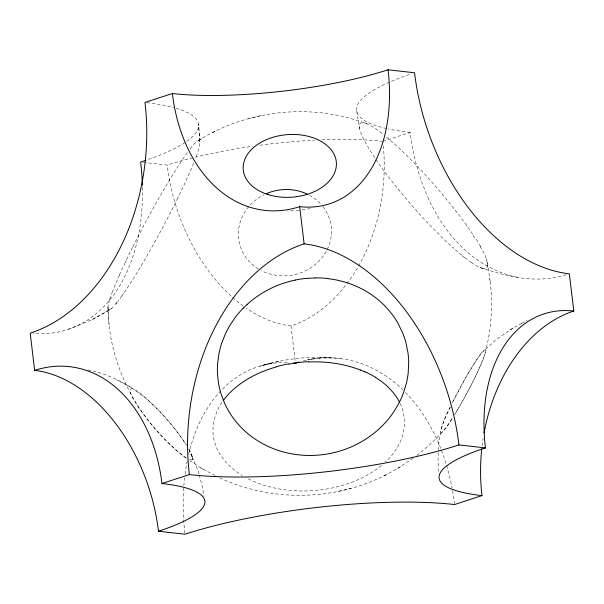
<?xml version="1.0" encoding="UTF-8"?>
<svg xmlns="http://www.w3.org/2000/svg" width="604" height="604" viewBox="0 0 604 604"><rect width="100%" height="100%" fill="white"/><g stroke="black" fill="none" stroke-linecap="round" stroke-linejoin="round"><path stroke-width="0.45" stroke-dasharray="3.02 2.27" d="M487.579 264.922L487.36 266.666A94.405 14.949 48.9 0 1 486.318 268.146L484.974 268.614M107.905 307.874L108.093 305.926A94.405 8.645 -61.8 0 1 108.871 302.438M108.894 302.385L109.898 299.033M112.253 292.366L114.028 287.814A95.19 8.728 -61.8 0 1 118.037 278.278L119.592 274.744M193.582 163.246L192.887 164.945A94.375 8.645 -61.8 0 1 189.799 172.223L186.213 180.264A94.352 8.637 -61.8 0 1 182.212 188.856A97.176 8.894 -61.8 0 1 177.848 197.908M450.259 407.066C438.791 426.945 436.715 450.478 438.768 472.94M132.918 246.689L135.137 242.279A95.009 8.713 -61.8 0 1 142.046 228.863A96.972 8.871 -61.8 0 1 145.828 221.751A95.968 8.788 -61.8 0 1 188.471 151.06M454.804 414.336C465.601 396.315 475.658 377.749 483.51 358.24C491.52 332.6 493.408 305.065 489.784 278.489M221.97 402.362L220.815 404.129A94.315 63.329 -4.2 0 0 216.964 411.324L214.36 418.776A94.337 63.345 -4.2 0 0 213.046 426.25L213.023 433.785A94.375 63.375 -4.2 0 0 214.292 441.162L216.851 448.402A94.36 63.36 -4.2 0 0 220.634 455.288L225.571 461.758A94.435 63.412 -4.2 0 0 231.475 467.632L238.437 473.023A94.428 63.412 -4.2 0 0 242.227 475.484M113.099 307.104L111.483 308.629M413.113 458.081L397.915 468.243M416.843 455.439C430.176 444.589 443.63 433.03 452.524 418.066A46.697 4.273 -61.8 0 1 450.184 407.164M513.045 328.1L496.111 339.614L481.418 353.121L475.295 361.788L466.16 376.866L452.192 403.042A46.697 4.273 -61.8 0 1 485.51 350.365A46.697 4.273 -61.8 0 1 454.759 414.48M201.645 138.754L197.659 140.996C247.98 109.158 313.416 102.552 368.817 124.59A94.375 14.941 48.9 0 1 373.061 127.006L378.013 130.388A94.352 14.941 48.9 0 1 383.532 134.601M212.336 132.835L215.5 131.068M92.291 319.531L110.094 309.626L92.291 319.531L67.746 329.505M521.592 323.367L527.149 320.543M219.735 477.938C272.291 502.241 335.899 501.063 387.224 474.163M509.927 329.844L524.129 321.955M384.061 475.929L401.811 466.061M382.823 141.344L410.214 132.412A191.883 137.901 -83.6 0 0 416.82 166.568L421.675 182.076L427.564 196.806M259.811 366.19C285.896 358.142 313.567 355.446 340.694 358.655M261.019 115.681L248.546 118.648M278.867 361.381L266.394 364.348M338.542 491.316L351.015 488.349M310.282 208.622L299.592 210.29M314.231 358.791L307.64 359.523L320.739 358.112M298.859 210.373L287.512 211.128M327.33 357.847L319.924 357.749L333.989 358.029M143.382 162.393L167.157 165.081A153.544 33.235 -6.8 0 1 252.608 146.259M566.212 274.812A191.883 137.901 -83.6 0 1 543.215 278.912C521.403 280.165 499.757 274.148 479.342 267.255A95.055 15.055 48.9 0 1 473.853 264.235L471.686 262.8M87.897 369.958C130.751 378.285 163.548 409.942 186.583 445.314M481.773 268.191L480.142 267.595M366.96 123.729L365.292 123.103A94.36 14.941 48.9 0 0 362.574 122.62L360.656 123.103A94.367 14.941 48.9 0 0 359.599 124.567A97.161 15.387 48.9 0 0 359.395 125.67A95.968 15.191 48.9 0 0 435.318 230.803A96.972 15.364 48.9 0 0 440.565 236.058A95.009 15.04 48.9 0 0 450.161 245.186L453.257 248.002M108.765 309.958L108.335 309.701M131.695 387.768L116.421 379.682M189.747 460.527L200.641 467.828L215.719 475.816M200.641 467.828L204.462 469.859M185.851 457.915C139.66 422.891 109.135 367.602 108.048 309.18M188.727 448.893L191.317 453.929L193.167 459.961L190.819 453.974L198.006 470.569L198.988 474.11M480.059 246.183L482.354 250.35M400.195 403.525L401.486 406.5A94.36 63.36 -4.1 0 1 403.638 413.748L404.416 419.297A94.707 63.594 -4.1 0 1 404.151 428.387L402.551 435.68A94.443 63.42 -4.1 0 1 399.788 442.792A97.101 65.202 -4.2 0 1 395.846 449.731A95.968 64.447 -4.2 0 1 385.428 461.962M486.258 258.98L486.899 260.958M199.229 474.993L201.917 484.733L204.009 496.284M356.647 110.894L359.637 128.577M487.33 262.702L490.403 282.521M383.306 145.821A153.544 110.343 -83.6 0 1 291.007 325.918L295.22 361.267M107.927 307.3L109.158 324.476M199.743 141.419L198.542 123.971L199.864 143.337A97.161 8.894 -61.8 0 1 199.69 144.718A94.367 8.645 -61.8 0 1 198.882 148.259L197.463 152.88A94.36 8.645 -61.8 0 1 195.477 158.414M142.423 187.255A191.936 126.832 71.9 0 1 32.948 333.438M176.179 108.297A191.936 41.54 -6.8 0 1 146.659 160.06M146.795 102.665A191.936 41.54 -6.8 0 1 173.778 107.61M410.214 132.412A191.936 41.54 -6.8 0 1 388.372 128.939M386.56 128.539A191.936 41.54 -6.8 0 1 411.075 73.937M517.409 277.221A191.966 137.961 -83.6 0 1 427.564 196.813M259.947 145.247A153.544 33.235 -6.8 0 1 314.435 140.173M321.856 139.826A153.544 33.235 -6.8 0 1 381.954 141.245M482.105 445.782A153.544 110.343 -83.6 0 1 483.14 438.315M303.397 360.86A191.936 137.931 -83.6 0 1 402.838 389.814M405.48 392.441A191.936 137.931 -83.6 0 1 452.041 488.009M452.547 490.735A191.936 137.931 -83.6 0 1 454.48 503.615M184.9 533.287A191.936 126.832 71.9 0 1 184.59 477.915M185.05 474.163A191.936 126.832 71.9 0 1 187.172 461.229M188.75 453.981A191.936 126.832 71.9 0 1 288.138 362.589M291.007 325.918A153.544 101.472 71.9 0 1 246.213 308.1M243.238 305.994A153.544 101.472 71.9 0 1 167.157 165.081M121.902 295.877A95.19 8.728 -61.8 0 1 117.848 301.388M119.426 274.979A95.153 8.713 -61.8 0 1 124.635 263.623M125.013 263.125A97.871 8.841 -61.9 0 1 126.931 259.093M126.508 259.622A94.956 8.803 -61.8 0 1 132.752 246.862M190.169 148.826A95.968 8.788 -61.8 0 1 199.864 143.337M177.863 197.886A95.96 8.788 -61.8 0 1 123.563 293.619M123.616 293.491A96.897 8.841 -61.8 0 1 121.827 296.051M117.357 302.43A97.75 9.045 -61.9 0 1 115.915 304.212M116.882 302.204A94.994 8.592 -61.7 0 1 113.575 306.145M111.71 308.191A95.809 8.698 -61.5 0 1 108.803 309.89M108.365 309.648A94.851 8.675 -61.9 0 1 108.04 307.625M109.747 299.29A94.602 8.72 -61.7 0 1 112.072 292.661M471.603 262.68A95.153 15.07 48.9 0 1 464.416 257.38M464.642 257.719A97.871 15.583 49 0 1 461.977 255.59M461.72 255.182A94.956 14.949 48.9 0 1 453.143 247.806M386.53 137.048A97.176 15.387 48.9 0 1 389.58 139.63A95.96 15.191 48.9 0 1 465.276 223.623M465.337 223.669A96.897 15.379 48.9 0 1 467.851 227.202M467.941 227.263A95.19 15.047 48.9 0 1 473.634 235.651M473 235.145A97.75 15.342 49 0 1 475.076 238.338M476.345 239.395A94.994 15.221 48.8 0 1 480.784 246.832M482.755 250.72A95.809 15.41 48.7 0 1 486.545 259.259M486.703 260.754A94.851 14.949 49 0 1 487.466 264.794M484.944 268.576A94.602 14.964 48.8 0 1 481.705 268.108M381.388 465.51A95.968 64.447 -4.2 0 1 250.494 479.931A97.101 65.202 -4.2 0 1 246.251 477.772M322.981 206.674A46.697 43.027 -11.8 0 1 319.176 260.883A46.697 43.027 -11.8 0 1 261.358 270.637M258.323 268.931A46.697 43.027 -11.8 0 1 264.227 194.662M309.429 195.243A46.697 43.027 -11.8 0 1 320.686 203.971M189.014 449.323A46.704 7.391 48.9 0 1 189.648 459.621M186.56 458.172A46.704 7.391 48.9 0 1 140.498 410.131A46.704 7.391 48.9 0 1 140.188 393.363A46.704 7.391 48.9 0 1 186.311 444.854M265.73 364.627L261.985 365.541L272.744 362.944L265.73 364.627"/><path stroke-width="0.91" d="M221.547 343.616L225.398 333.846A94.443 87.021 -11.8 0 1 230.358 324.627L234.805 318.059A94.866 87.467 -11.7 0 1 243.246 308.115M243.284 308.146L247.096 304.469M172.367 93.522L144.975 102.453A191.936 137.931 -83.6 0 1 30.2 333.166L34.639 370.38A153.544 101.472 71.9 0 1 158.482 531.218L185.013 534.215A191.936 41.54 -6.8 0 1 454.593 504.544L481.984 495.62A153.544 33.235 -6.8 0 1 485.45 447.911A153.544 101.472 71.9 0 1 573.8 311.045L569.361 273.831A191.936 126.832 71.9 0 1 414.555 72.782L388.032 69.785A153.544 33.235 -6.8 0 1 172.367 93.522A153.544 110.343 -83.6 0 0 299.682 206.651L304.122 243.865A191.936 126.832 71.9 0 1 458.927 444.914L485.45 447.911M34.639 370.38A153.544 110.343 -83.6 0 1 161.955 483.51L189.346 474.585A191.936 41.54 -6.8 0 0 458.927 444.914M276.383 366.885L271.596 368.327A95.847 64.349 -4.2 0 0 223.216 400.611M327.768 278.618L332.819 279.32A95.847 88.305 -11.8 0 1 388.719 310.162L392.034 314.261A94.315 86.908 -11.9 0 1 397.764 322.929L402.377 332.253A94.337 86.923 -11.8 0 1 405.737 341.94L407.859 352.041A94.375 86.961 -11.8 0 1 408.697 362.257L408.236 372.63A94.36 86.946 -11.9 0 1 406.492 382.845L403.51 392.789A94.435 87.014 -11.8 0 1 399.425 402.196L394.186 411.226A94.428 87.006 -11.8 0 1 387.949 419.614A97.101 89.468 -11.8 0 1 384.423 423.585A95.968 88.426 -11.8 0 1 235.115 420.543A97.101 89.468 -11.8 0 1 229.354 412.245A94.443 87.021 -11.9 0 1 224.688 403.427L221.109 394.05A94.707 87.263 -11.9 0 1 218.308 381.924L217.508 374.276A94.36 86.946 -11.9 0 1 217.576 363.993L218.935 353.672A94.39 86.968 -11.8 0 1 221.547 343.623M360.512 369.995L364.99 371.875M375.295 377.289L380.981 381.094A94.443 63.428 -4.2 0 1 387.7 386.666L393.461 392.849A94.39 63.382 -4.2 0 1 398.051 399.463L399.621 402.355M142.37 185.368A191.936 126.832 71.9 0 0 140.634 162.083A191.936 41.54 -6.8 0 0 145.813 160.347M388.032 69.785A153.544 101.472 71.9 0 1 299.682 206.651M189.346 474.585A191.936 137.931 -83.6 0 1 304.122 243.865M481.984 495.62A153.544 110.343 -83.6 0 1 481.781 448.591M484.053 432.97A153.544 110.343 -83.6 0 1 573.8 311.045M298.972 362.045A191.936 137.931 -83.6 0 0 295.447 363.132A191.936 126.832 71.9 0 0 293.612 362.936M161.955 483.51A153.544 33.235 -6.8 0 1 158.482 531.218M247.172 304.401A95.968 88.426 -11.8 0 1 295.16 280.12M315.084 277.863A95.024 87.693 -12 0 1 327.791 278.512M307.504 278.391A97.833 90.094 -11.8 0 1 315.077 278.029M295.122 280.067A95.047 87.625 -11.9 0 1 307.496 278.27M276.285 366.704A95.024 64.069 -4.1 0 1 288.591 363.842M288.697 364.159A97.833 65.594 -4.2 0 1 296.171 362.989M296.126 362.77A95.047 63.918 -4.1 0 1 308.591 361.713M308.591 361.955A96.044 64.334 -4.1 0 1 360.452 370.056M365.05 371.807A94.866 63.813 -4.3 0 1 375.363 377.236M266.47 193.627A46.697 43.027 -11.8 0 1 307.285 194.148M267.927 194.518A46.697 31.355 -4.2 0 0 336.39 162.929A46.697 31.355 -4.2 0 0 265.043 140.279A46.697 31.355 -4.2 0 0 267.927 194.518"/></g></svg>
